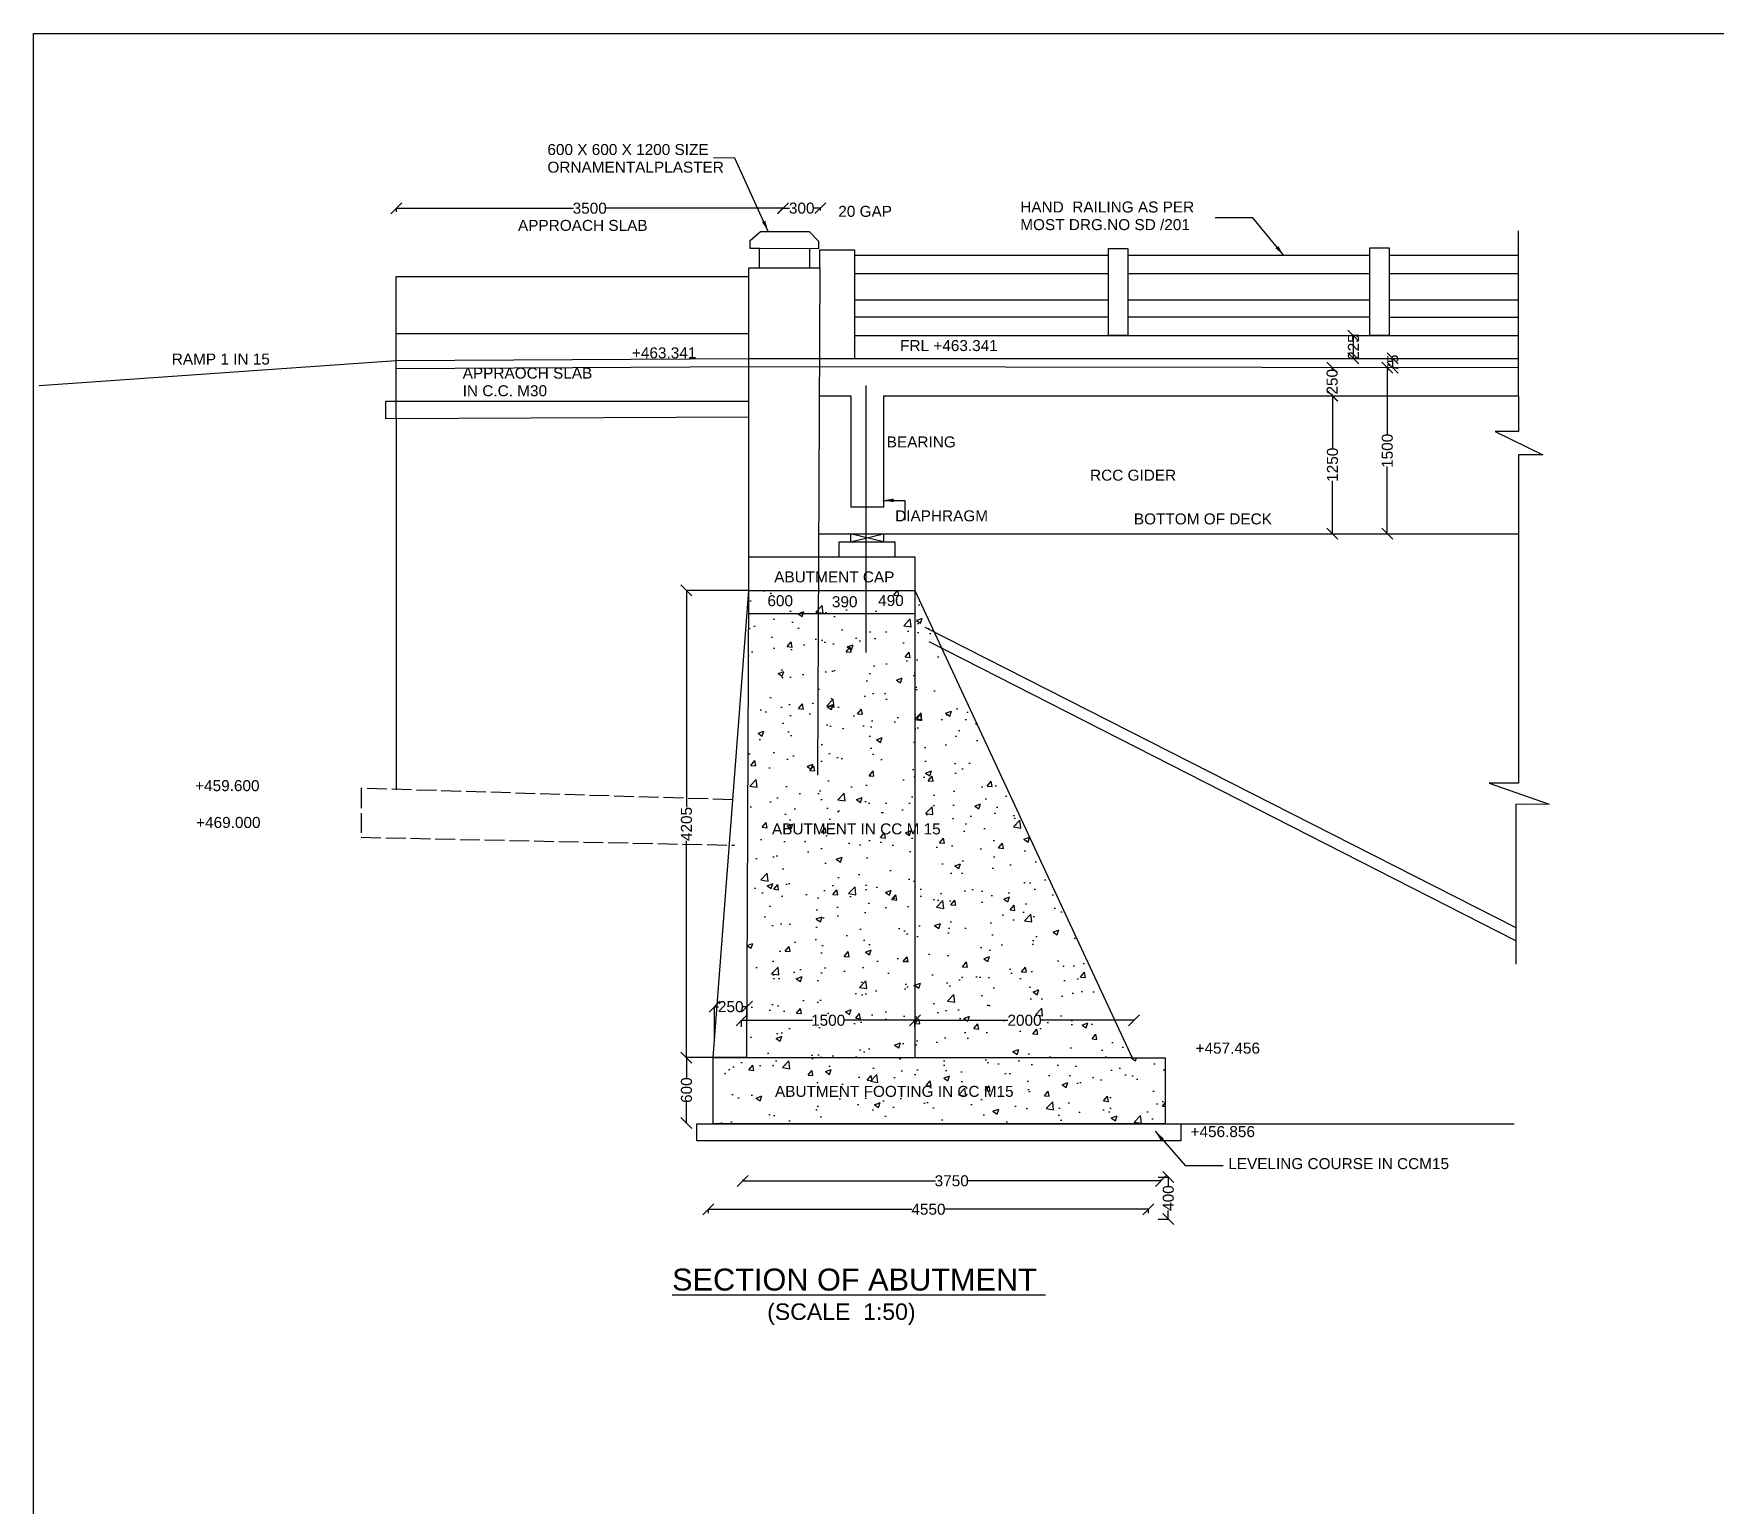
# Model space of a CAD drawing. Header units: inches. Extents: x 63565 to 101927, y 31167 to 59922.
# Drawn here: x 63565 to 78877, y 46517 to 59922 of the extents above; entities that cross this region are included whole.
import ezdxf

# ---------------------------------------------------------------- set-up
doc = ezdxf.new("R2010")
doc.units = ezdxf.units.IN
doc.header["$LTSCALE"] = 15
doc.header["$MEASUREMENT"] = 0
doc.linetypes.add('ACAD_ISO02W100', pattern=[15, 12, -3])
doc.layers.get('0').update_dxf_attribs({"color": 50})
for name, color, linetype in [('DIMENSION', 7, 'Continuous'), ('TEXT', 1, 'Continuous'), ('text2', 7, 'Continuous')]:
    doc.layers.add(name, color=color, linetype=linetype)
doc.styles.get("Standard").update_dxf_attribs({"font": 'arial.ttf', "height": 100})
doc.dimstyles.get("Standard").update_dxf_attribs({"dimtxt": 0.18, "dimasz": 0.18, "dimexe": 0.18, "dimexo": 0.0625, "dimgap": 0.09, "dimtad": 0, "dimtih": 1, "dimtoh": 1, "dimdec": 4, "dimzin": 0, "dimdsep": 46, "dimtxsty": 'Standard', "dimcen": 0.09, "dimadec": 0, "dimazin": 0, "dimtfac": 1, "dimtdec": 4, "dimtofl": 0, "dimtmove": 0, "dimatfit": 3, "dimfxl": 1, "dimtolj": 1, "dimtzin": 0, "dimarcsym": 0})

# ---------------------------------------------------------------- blocks, each defined once
blk = doc.blocks.new('_Oblique')
at = {"color": 0, "linetype": 'ByBlock', "lineweight": -2}
blk.add_line((-0.5, -0.5), (0.5, 0.5), dxfattribs=at)
blk = doc.blocks.new('*D2')
at = {"layer": 'Defpoints', "color": 0, "transparency": 16777216}
for p in [(66868, 58299), (70388, 58331), (70388, 58331)]:
    blk.add_point(p, dxfattribs=at)
at = {"layer": 'DIMENSION', "color": 0, "lineweight": -2, "transparency": 16777216}
for p, q in [((66868, 58299), (66868, 58332)), ((66868, 58331), (68479, 58331)), ((70388, 58331), (68777, 58331)), ((70388, 58331), (70388, 58332))]:
    blk.add_line(p, q, dxfattribs=at)
at = {"layer": 'DIMENSION', "color": 0, "lineweight": -2, "transparency": 16777216, "xscale": 100, "yscale": 100, "zscale": 100, "rotation": 180}
blk.add_blockref('_Oblique', (66868, 58331), dxfattribs=at)
at = {"layer": 'DIMENSION', "color": 0, "lineweight": -2, "transparency": 16777216, "xscale": 100, "yscale": 100, "zscale": 100}
blk.add_blockref('_Oblique', (70388, 58331), dxfattribs=at)
at = {"layer": 'DIMENSION', "color": 0, "transparency": 16777216, "insert": (68628, 58331), "char_height": 100, "attachment_point": 5}
blk.add_mtext('\\A1;3500', dxfattribs=at)
blk = doc.blocks.new('*D3')
at = {"layer": 'Defpoints', "color": 0, "transparency": 16777216}
for p in [(70388, 58331), (70728, 58332), (70728, 58311)]:
    blk.add_point(p, dxfattribs=at)
at = {"layer": 'DIMENSION', "color": 0, "lineweight": -2, "transparency": 16777216}
for p, q in [((70388, 58331), (70388, 58332)), ((70388, 58332), (70448, 58332)), ((70728, 58332), (70668, 58332)), ((70728, 58311), (70728, 58332))]:
    blk.add_line(p, q, dxfattribs=at)
at = {"layer": 'DIMENSION', "color": 0, "lineweight": -2, "transparency": 16777216, "xscale": 100, "yscale": 100, "zscale": 100, "rotation": 180}
blk.add_blockref('_Oblique', (70388, 58332), dxfattribs=at)
at = {"layer": 'DIMENSION', "color": 0, "lineweight": -2, "transparency": 16777216, "xscale": 100, "yscale": 100, "zscale": 100}
blk.add_blockref('_Oblique', (70728, 58332), dxfattribs=at)
at = {"layer": 'DIMENSION', "color": 0, "transparency": 16777216, "insert": (70558, 58332), "char_height": 100, "attachment_point": 5}
blk.add_mtext('\\A1;300', dxfattribs=at)
blk = doc.blocks.new('*D4')
at = {"layer": 'Defpoints', "color": 0, "transparency": 16777216}
for p in [(75582, 57171), (75630, 57171), (75630, 56963)]:
    blk.add_point(p, dxfattribs=at)
at = {"layer": 'DIMENSION', "color": 0, "lineweight": -2, "transparency": 16777216}
for p, q in [((75630, 57171), (75582, 57171)), ((75582, 56963), (75582, 57171)), ((75630, 56963), (75582, 56963))]:
    blk.add_line(p, q, dxfattribs=at)
at = {"layer": 'DIMENSION', "color": 0, "lineweight": -2, "transparency": 16777216, "xscale": 100, "yscale": 100, "zscale": 100}
for p, rotation in [((75582, 57171), 90), ((75582, 56963), 270)]:
    blk.add_blockref('_Oblique', p, dxfattribs=dict(at, rotation=rotation))
at = {"layer": 'DIMENSION', "color": 0, "transparency": 16777216, "insert": (75582, 57067), "char_height": 100, "attachment_point": 5, "rotation": 90}
blk.add_mtext('\\A1;225', dxfattribs=at)
blk = doc.blocks.new('*D5')
at = {"layer": 'Defpoints', "color": 0, "transparency": 16777216}
for p in [(75940, 56963), (75940, 56963), (75940, 56878)]:
    blk.add_point(p, dxfattribs=at)
at = {"layer": 'DIMENSION', "color": 0, "lineweight": -2, "transparency": 16777216}
for p, q in [((75940, 56963), (75941, 56963)), ((75940, 56878), (75940, 56963)), ((75940, 56878), (75941, 56878))]:
    blk.add_line(p, q, dxfattribs=at)
at = {"layer": 'DIMENSION', "color": 0, "lineweight": -2, "transparency": 16777216, "xscale": 100, "yscale": 100, "zscale": 100}
for p, rotation in [((75940, 56963), 90), ((75940, 56878), 270)]:
    blk.add_blockref('_Oblique', p, dxfattribs=dict(at, rotation=rotation))
at = {"layer": 'DIMENSION', "color": 0, "transparency": 16777216, "insert": (75940, 56921), "char_height": 100, "attachment_point": 5, "rotation": 90}
blk.add_mtext('\\A1;75', dxfattribs=at)
blk = doc.blocks.new('*D6')
at = {"layer": 'Defpoints', "color": 0, "transparency": 16777216}
for p in [(75378, 56879), (75388, 56879), (75378, 56624)]:
    blk.add_point(p, dxfattribs=at)
at = {"layer": 'DIMENSION', "color": 0, "lineweight": -2, "transparency": 16777216}
for p, q in [((75378, 56879), (75388, 56879)), ((75388, 56879), (75388, 56863)), ((75378, 56624), (75388, 56624)), ((75388, 56624), (75388, 56640))]:
    blk.add_line(p, q, dxfattribs=at)
at = {"layer": 'DIMENSION', "color": 0, "lineweight": -2, "transparency": 16777216, "xscale": 100, "yscale": 100, "zscale": 100}
for p, rotation in [((75388, 56879), 90), ((75388, 56624), 270)]:
    blk.add_blockref('_Oblique', p, dxfattribs=dict(at, rotation=rotation))
at = {"layer": 'DIMENSION', "color": 0, "transparency": 16777216, "insert": (75388, 56751), "char_height": 100, "attachment_point": 5, "rotation": 90}
blk.add_mtext('\\A1;250', dxfattribs=at)
blk = doc.blocks.new('*D7')
at = {"layer": 'Defpoints', "color": 0, "transparency": 16777216}
for p in [(75890, 56878), (75890, 55366), (75890, 55366)]:
    blk.add_point(p, dxfattribs=at)
at = {"layer": 'DIMENSION', "color": 0, "lineweight": -2, "transparency": 16777216}
for p, q in [((75890, 56878), (75890, 56878)), ((75890, 56878), (75890, 56267)), ((75890, 55366), (75890, 55978)), ((75890, 55366), (75890, 55366))]:
    blk.add_line(p, q, dxfattribs=at)
at = {"layer": 'DIMENSION', "color": 0, "lineweight": -2, "transparency": 16777216, "xscale": 100, "yscale": 100, "zscale": 100}
for p, rotation in [((75890, 56878), 90), ((75890, 55366), 270)]:
    blk.add_blockref('_Oblique', p, dxfattribs=dict(at, rotation=rotation))
at = {"layer": 'DIMENSION', "color": 0, "transparency": 16777216, "insert": (75890, 56122), "char_height": 100, "attachment_point": 5, "rotation": 90}
blk.add_mtext('\\A1;1500', dxfattribs=at)
blk = doc.blocks.new('*D8')
at = {"layer": 'Defpoints', "color": 0, "transparency": 16777216}
for p in [(75097, 56624), (75097, 55366), (75391, 55366)]:
    blk.add_point(p, dxfattribs=at)
at = {"layer": 'DIMENSION', "color": 0, "lineweight": -2, "transparency": 16777216}
for p, q in [((75097, 56624), (75391, 56624)), ((75391, 56624), (75391, 56139)), ((75391, 55366), (75391, 55850)), ((75097, 55366), (75391, 55366))]:
    blk.add_line(p, q, dxfattribs=at)
at = {"layer": 'DIMENSION', "color": 0, "lineweight": -2, "transparency": 16777216, "xscale": 100, "yscale": 100, "zscale": 100}
for p, rotation in [((75391, 56624), 90), ((75391, 55366), 270)]:
    blk.add_blockref('_Oblique', p, dxfattribs=dict(at, rotation=rotation))
at = {"layer": 'DIMENSION', "color": 0, "transparency": 16777216, "insert": (75391, 55995), "char_height": 100, "attachment_point": 5, "rotation": 90}
blk.add_mtext('\\A1;1250', dxfattribs=at)
blk = doc.blocks.new('*D9')
at = {"layer": 'Defpoints', "color": 0, "transparency": 16777216}
for p in [(70075, 54850), (69509, 50596), (70058, 50596)]:
    blk.add_point(p, dxfattribs=at)
at = {"layer": 'DIMENSION', "color": 0, "lineweight": -2, "transparency": 16777216}
for p, q in [((70075, 54850), (69509, 54850)), ((69509, 54850), (69509, 52875)), ((69509, 50596), (69509, 52571)), ((70058, 50596), (69509, 50596))]:
    blk.add_line(p, q, dxfattribs=at)
at = {"layer": 'DIMENSION', "color": 0, "lineweight": -2, "transparency": 16777216, "xscale": 100, "yscale": 100, "zscale": 100}
for p, rotation in [((69509, 54850), 90), ((69509, 50596), 270)]:
    blk.add_blockref('_Oblique', p, dxfattribs=dict(at, rotation=rotation))
at = {"layer": 'DIMENSION', "color": 0, "transparency": 16777216, "insert": (69509, 52723), "char_height": 100, "attachment_point": 5, "rotation": 90}
blk.add_mtext('\\A1;4205', dxfattribs=at)
blk = doc.blocks.new('*D10')
at = {"layer": 'Defpoints', "color": 0, "transparency": 16777216}
for p in [(69509, 50596), (69509, 50001), (69509, 50001)]:
    blk.add_point(p, dxfattribs=at)
at = {"layer": 'DIMENSION', "color": 0, "lineweight": -2, "transparency": 16777216}
for p, q in [((69509, 50596), (69510, 50596)), ((69509, 50596), (69509, 50409)), ((69509, 50001), (69509, 50188)), ((69509, 50001), (69510, 50001))]:
    blk.add_line(p, q, dxfattribs=at)
at = {"layer": 'DIMENSION', "color": 0, "lineweight": -2, "transparency": 16777216, "xscale": 100, "yscale": 100, "zscale": 100}
for p, rotation in [((69509, 50596), 90), ((69509, 50001), 270)]:
    blk.add_blockref('_Oblique', p, dxfattribs=dict(at, rotation=rotation))
at = {"layer": 'DIMENSION', "color": 0, "transparency": 16777216, "insert": (69509, 50299), "char_height": 100, "attachment_point": 5, "rotation": 90}
blk.add_mtext('\\A1;600', dxfattribs=at)
blk = doc.blocks.new('*D11')
at = {"layer": 'Defpoints', "color": 0, "transparency": 16777216}
for p in [(70010, 50877), (71589, 50935), (71589, 50877)]:
    blk.add_point(p, dxfattribs=at)
at = {"layer": 'DIMENSION', "color": 0, "lineweight": -2, "transparency": 16777216}
for p, q in [((70010, 50877), (70010, 50935)), ((70010, 50935), (70655, 50935)), ((71589, 50935), (70944, 50935)), ((71589, 50877), (71589, 50935))]:
    blk.add_line(p, q, dxfattribs=at)
at = {"layer": 'DIMENSION', "color": 0, "lineweight": -2, "transparency": 16777216, "xscale": 100, "yscale": 100, "zscale": 100, "rotation": 180}
blk.add_blockref('_Oblique', (70010, 50935), dxfattribs=at)
at = {"layer": 'DIMENSION', "color": 0, "lineweight": -2, "transparency": 16777216, "xscale": 100, "yscale": 100, "zscale": 100}
blk.add_blockref('_Oblique', (71589, 50935), dxfattribs=at)
at = {"layer": 'DIMENSION', "color": 0, "transparency": 16777216, "insert": (70799, 50935), "char_height": 100, "attachment_point": 5}
blk.add_mtext('\\A1;1500', dxfattribs=at)
blk = doc.blocks.new('*D12')
at = {"layer": 'Defpoints', "color": 0, "transparency": 16777216}
for p in [(71589, 50935), (73584, 50935), (73584, 50935)]:
    blk.add_point(p, dxfattribs=at)
at = {"layer": 'DIMENSION', "color": 0, "lineweight": -2, "transparency": 16777216}
for p, q in [((71589, 50935), (71589, 50935)), ((71589, 50935), (72436, 50935)), ((73584, 50935), (72737, 50935)), ((73584, 50935), (73584, 50935))]:
    blk.add_line(p, q, dxfattribs=at)
at = {"layer": 'DIMENSION', "color": 0, "lineweight": -2, "transparency": 16777216, "xscale": 100, "yscale": 100, "zscale": 100, "rotation": 180}
blk.add_blockref('_Oblique', (71589, 50935), dxfattribs=at)
at = {"layer": 'DIMENSION', "color": 0, "lineweight": -2, "transparency": 16777216, "xscale": 100, "yscale": 100, "zscale": 100}
blk.add_blockref('_Oblique', (73584, 50935), dxfattribs=at)
at = {"layer": 'DIMENSION', "color": 0, "transparency": 16777216, "insert": (72587, 50935), "char_height": 100, "attachment_point": 5}
blk.add_mtext('\\A1;2000', dxfattribs=at)
blk = doc.blocks.new('*D13')
at = {"layer": 'Defpoints', "color": 0, "transparency": 16777216}
for p in [(69764, 51059), (69764, 50763), (70059, 50740)]:
    blk.add_point(p, dxfattribs=at)
at = {"layer": 'DIMENSION', "color": 0, "lineweight": -2, "transparency": 16777216}
for p, q in [((69764, 50763), (69764, 51059)), ((69764, 51059), (69800, 51059)), ((70059, 51059), (70023, 51059)), ((70059, 50740), (70059, 51059))]:
    blk.add_line(p, q, dxfattribs=at)
at = {"layer": 'DIMENSION', "color": 0, "lineweight": -2, "transparency": 16777216, "xscale": 100, "yscale": 100, "zscale": 100, "rotation": 180}
blk.add_blockref('_Oblique', (69764, 51059), dxfattribs=at)
at = {"layer": 'DIMENSION', "color": 0, "lineweight": -2, "transparency": 16777216, "xscale": 100, "yscale": 100, "zscale": 100}
blk.add_blockref('_Oblique', (70059, 51059), dxfattribs=at)
at = {"layer": 'DIMENSION', "color": 0, "transparency": 16777216, "insert": (69912, 51059), "char_height": 100, "attachment_point": 5}
blk.add_mtext('\\A1;250', dxfattribs=at)
blk = doc.blocks.new('*D14')
at = {"layer": 'Defpoints', "color": 0, "transparency": 16777216}
for p in [(70021, 49486), (73828, 49486), (73828, 49473)]:
    blk.add_point(p, dxfattribs=at)
at = {"layer": 'DIMENSION', "color": 0, "lineweight": -2, "transparency": 16777216}
for p, q in [((70021, 49486), (70021, 49472)), ((70021, 49473), (71775, 49473)), ((73828, 49473), (72074, 49473)), ((73828, 49486), (73828, 49472))]:
    blk.add_line(p, q, dxfattribs=at)
at = {"layer": 'DIMENSION', "color": 0, "lineweight": -2, "transparency": 16777216, "xscale": 100, "yscale": 100, "zscale": 100, "rotation": 180}
blk.add_blockref('_Oblique', (70021, 49473), dxfattribs=at)
at = {"layer": 'DIMENSION', "color": 0, "lineweight": -2, "transparency": 16777216, "xscale": 100, "yscale": 100, "zscale": 100}
blk.add_blockref('_Oblique', (73828, 49473), dxfattribs=at)
at = {"layer": 'DIMENSION', "color": 0, "transparency": 16777216, "insert": (71924, 49473), "char_height": 100, "attachment_point": 5}
blk.add_mtext('\\A1;3750', dxfattribs=at)
blk = doc.blocks.new('*D15')
at = {"layer": 'Defpoints', "color": 0, "transparency": 16777216}
for p in [(69708, 49180), (73715, 49214), (73715, 49180)]:
    blk.add_point(p, dxfattribs=at)
at = {"layer": 'DIMENSION', "color": 0, "lineweight": -2, "transparency": 16777216}
for p, q in [((69708, 49180), (69708, 49214)), ((69708, 49214), (71561, 49214)), ((73715, 49214), (71863, 49214)), ((73715, 49180), (73715, 49214))]:
    blk.add_line(p, q, dxfattribs=at)
at = {"layer": 'DIMENSION', "color": 0, "lineweight": -2, "transparency": 16777216, "xscale": 100, "yscale": 100, "zscale": 100, "rotation": 180}
blk.add_blockref('_Oblique', (69708, 49214), dxfattribs=at)
at = {"layer": 'DIMENSION', "color": 0, "lineweight": -2, "transparency": 16777216, "xscale": 100, "yscale": 100, "zscale": 100}
blk.add_blockref('_Oblique', (73715, 49214), dxfattribs=at)
at = {"layer": 'DIMENSION', "color": 0, "transparency": 16777216, "insert": (71712, 49214), "char_height": 100, "attachment_point": 5}
blk.add_mtext('\\A1;4550', dxfattribs=at)
blk = doc.blocks.new('*D74')
at = {"layer": 'Defpoints', "color": 0, "transparency": 16777216}
for p in [(73803, 49507), (73896, 49507), (73803, 49125)]:
    blk.add_point(p, dxfattribs=at)
at = {"layer": 'TEXT', "color": 0, "lineweight": -2, "transparency": 16777216}
for p, q in [((73803, 49507), (73896, 49507)), ((73896, 49507), (73896, 49429)), ((73896, 49125), (73896, 49204)), ((73803, 49125), (73896, 49125))]:
    blk.add_line(p, q, dxfattribs=at)
at = {"layer": 'TEXT', "color": 0, "lineweight": -2, "transparency": 16777216, "xscale": 100, "yscale": 100, "zscale": 100}
for p, rotation in [((73896, 49507), 90), ((73896, 49125), 270)]:
    blk.add_blockref('_Oblique', p, dxfattribs=dict(at, rotation=rotation))
at = {"layer": 'TEXT', "color": 0, "transparency": 16777216, "insert": (73896, 49316), "char_height": 100, "attachment_point": 5, "rotation": 90}
blk.add_mtext('\\A1;400', dxfattribs=at)

msp = doc.modelspace()

# ---------------------------------------------------------------- hatches: boundary and pattern name
h = msp.add_hatch()
h.set_pattern_fill('AR-CONC', color=0, scale=75, style=0)
h.set_pattern_definition([(50, (0, 0), (537.9451, -47.064), [56.25, -618.75]), (355, (0, 0), (-104.0635, 564.144), [45, -495]), (100.4514, (44.83, -3.9), (433.882, 517.0797), [47.805, -525.8566]), (46.1842, (0, 150), (800.431, -124.1393), [84.375, -928.125]), (96.6356, (66.7, 139.66), (700.997, 730.5884), [71.708, -788.785]), (351.1842, (0, 150), (700.9965, 730.589), [67.5, -742.5]), (21, (75, 112.5), (447.6803, -301.9642), [56.25, -618.75]), (326, (75, 112.5), (182.4865, 543.8625), [45, -495]), (71.4514, (112.3, 87.34), (630.167, 241.898), [47.805, -525.8566]), (37.5, (0, 0), (9.1199, 249.6704), [0, -489, 0, -502.5, 0, -496.875]), (7.5, (0, 0), (197.30215, 295.8088), [0, -286.5, 0, -477.75, 0, -189.375]), (327.5, (-167.25, 0), (400.36683, -16.91615), [0, -187.5, 0, -585, 0, -776.25]), (317.5, (-242.25, 0), (437.3896, 75.0787), [0, -243.75, 0, -388.5, 0, -551.25])])
h.paths.add_polyline_path([(73867.5, 49993.4), (69751.4, 49993.4), (69751.4, 50596.3), (70058.4, 50596.3), (70075.4, 54849.7), (71589, 54849.7), (73566.6, 50594.1), (73867.2, 50594.1)])

# ---------------------------------------------------------------- linework, layer by layer
at = {"color": 0}
for points in [[(70174.5, 57788.4), (70174.5, 57964.4), (70088.9, 57964.4), (70088.9, 58037), (70183.7, 58120.2), (70626.3, 58120.2), (70711.4, 58031.4), (70711.4, 57962.2), (70174.5, 57964.4)], [(70717.6, 56623.8), (71003.9, 56623.8), (71003.9, 55612.3), (71305.4, 55612.3), (71305.4, 56623.8), (77084.5, 56623.8), (77084.5, 58124.3)], [(70632.1, 57788.4), (70632.8, 57962.5)], [(70722.9, 57788.4), (70722.9, 57951.9), (71038.9, 57951.9), (71038.9, 56963.2)], [(71038.9, 57904.9), (73351.3, 57904.9)], [(73527.1, 57904.9), (75729.8, 57904.9)], [(75906.9, 57904.9), (77084.5, 57904.9)], [(70075.4, 54849.7), (70075.4, 57788.4), (70722.9, 57788.4), (70701.9, 53166.5)], [(73351.3, 57733.7), (71038.9, 57733.7)], [(75729.8, 57733.7), (73527.1, 57733.7)], [(77084.5, 57733.7), (75906.9, 57733.7)], [(66866.4, 56414.7), (66866.4, 57708.5), (70075.4, 57708.5)], [(71038.9, 57496.3), (73351.3, 57496.3)], [(73527.1, 57496.3), (75729.8, 57496.3)], [(75906.9, 57496.3), (77084.5, 57496.3)], [(73351.3, 57340.6), (71038.9, 57340.6)], [(75729.8, 57340.6), (73527.1, 57340.6)], [(75906.9, 57340.6), (77084.5, 57340.6)], [(70075.4, 57188.4), (66866.4, 57188.4)], [(71038.9, 57171), (77084.5, 57171)], [(63616.4, 56717.5), (66866.4, 56943.9), (70075.4, 56963.2), (77084.5, 56963.2)], [(77084.5, 56876.8), (70075.4, 56885.9), (66866.4, 56869.8)], [(71144.1, 54285.8), (71144.1, 56717.4)], [(70075.4, 56428.3), (66772.9, 56414.3), (66772.9, 56573.1), (70075.4, 56573.1)], [(77084.5, 56623.8), (77084.5, 56297.6), (76873.1, 56297.6), (77306.9, 56085.8), (77084.5, 56085.8), (77084.5, 53093.7), (76817.9, 53093.7), (77364.9, 52903.9), (77059.6, 52901.6), (77059.6, 51446.2)], [(66866.4, 56414.7), (66866.4, 53034.1)], [(70711.9, 55366), (77084.5, 55366)], [(70075.4, 55155.9), (71589, 55155.9), (71589, 54849.7)], [(73867.5, 49993.4), (69751.4, 49993.4), (69751.4, 50596.3), (70058.4, 50596.3), (70075.4, 54849.7), (71589, 54849.7), (73566.6, 50594.1), (73867.2, 50594.1), (73867.5, 49993.4)], [(69751.4, 50596.3), (70075.4, 54849.7)], [(71589, 54849.7), (71589, 50596.3)], [(70074.6, 54641.5), (71589, 54641.5)], [(71678, 54516.6), (77059.6, 51781.4)], [(77059.6, 51660.3), (71718, 54380.8)], [(70058.4, 50596.3), (73571.4, 50596.3)], [(74008.8, 49993.4), (77044.3, 49993.4)]]:
    msp.add_lwpolyline(points, dxfattribs=at)
for points in [[(73351.3, 57965.7), (73527.1, 57965.7), (73527.1, 57171), (73351.3, 57171)], [(75729.8, 57970.4), (75906.9, 57970.4), (75906.9, 57171), (75729.8, 57171)], [(69603, 49993.4), (74008.8, 49993.4), (74008.8, 49838.2), (69603, 49838.2)]]:
    msp.add_lwpolyline(points, close=True, dxfattribs=at)
at = {"color": 0, "linetype": 'ACAD_ISO02W100'}
msp.add_lwpolyline([(69930.3, 52944), (66547.2, 53048), (66547.2, 52602.3), (69946.8, 52529.8)], dxfattribs=at)
at = {"layer": 'TEXT', "color": 0}
for points in [[(70900, 55155.9), (70900, 55292.7), (71405.2, 55292.7), (71405.2, 55155.9)], [(71002.5, 55366), (71002.5, 55292.7)], [(71301.4, 55292.7), (71002.5, 55366)], [(71002.5, 55292.7), (71301.4, 55366)], [(71301.4, 55366), (71301.4, 55292.7)]]:
    msp.add_lwpolyline(points, dxfattribs=at)
at = {"layer": 'text2', "color": 0}
msp.add_lwpolyline([(63564.6, 59921.7), (101813, 59921.7), (101813, 33112.9), (63564.6, 33112.9)], close=True, dxfattribs=at)

# ---------------------------------------------------------------- texts
at = {"layer": 'TEXT', "color": 0}
for s, height, p in [('600 X 600 X 1200 SIZE', 100, (68242.7, 58816.1)), ('ORNAMENTALPLASTER ', 100, (68242.7, 58655.4)), ('20 GAP', 100, (70891.2, 58253.1)), ('HAND  RAILING AS PER', 100, (72548.2, 58292.6)), ('APPROACH SLAB ', 100, (67975, 58124.9)), ('MOST DRG.NO SD /201', 100, (72548.2, 58132)), ('FRL +463.341', 100, (71454, 57030.5)), ('RAMP 1 IN 15', 100, (64822.7, 56907.9)), ('+463.341', 100, (69012.1, 56964.2)), ('APPRAOCH SLAB ', 100, (67471.3, 56779.7)), ('IN C.C. M30', 100, (67471.3, 56619.1)), ('BEARING ', 100, (71331.9, 56153)), ('RCC GIDER ', 100, (73183.9, 55850.1)), ('DIAPHRAGM', 100, (71408.9, 55479.9)), ('BOTTOM OF DECK', 100, (73582.4, 55451.8)), ('ABUTMENT CAP ', 100, (70307.9, 54923.6)), ('600', 100, (70245.9, 54706.6)), ('390', 100, (70832.9, 54697.7)), ('490', 100, (71253.9, 54708.8)), ('+459.600', 100, (65035.1, 53022.4)), ('+469.000', 100, (65044.2, 52687.3)), ('ABUTMENT IN CC M 15', 100, (70287.1, 52628.6)), ('+457.456', 100, (74144.3, 50632)), ('ABUTMENT FOOTING IN CC M15', 100, (70314.7, 50238)), ('+456.856', 100, (74098.6, 49871.5)), ('LEVELING COURSE IN CCM15', 100, (74441.8, 49579.9)), ('%%USECTION OF ABUTMENT ', 200, (69378, 48473.9)), ('(SCALE  1:50)', 150, (70244, 48206.6))]:
    msp.add_text(s, height=height, dxfattribs=at).set_placement(p)

# ---------------------------------------------------------------- dimensions: what is measured, and where the dimension line sits
at = {"layer": 'DIMENSION', "color": 0}
for base, p1, p2, text, picture, middle in [((70388.4, 58331.3), (66867.9, 58299.1), (70388.4, 58331.3), '3500', '*D2', (68628.2, 58331.3)), ((70727.6, 58331.5), (70388.4, 58331.3), (70727.6, 58311.2), '300', '*D3', (70558, 58331.5)), ((69764.1, 51059.2), (70059, 50740.3), (69764.1, 50762.8), '250', '*D13', (69911.5, 51059.2)), ((71589, 50935.2), (70009.8, 50877.3), (71589, 50877.3), '1500', '*D11', (70799.4, 50935.2)), ((73584.1, 50935.2), (71589, 50935.2), (73584.1, 50935.2), '2000', '*D12', (72586.5, 50935.2)), ((73828.2, 49472.6), (70020.7, 49485.8), (73828.2, 49485.8), '3750', '*D14', (71924.4, 49472.6)), ((73715.2, 49213.5), (69708.4, 49180.3), (73715.2, 49180.3), '4550', '*D15', (71711.8, 49213.5))]:
    dim = msp.add_linear_dim(base=base, p1=p1, p2=p2, text=text, dimstyle='Standard', override={"dimtxt": 100, "dimasz": 100, "dimtih": 0, "dimtoh": 0, "dimdec": 0, "dimzin": 2, "dimblk": 'Oblique', "dimtdec": 0}, dxfattribs=at)
    dim.commit()
    dim.dimension.update_dxf_attribs({"geometry": picture, "text_midpoint": middle})
for base, p1, p2, text, picture, middle in [((75581.7, 57171), (75630.3, 56963.2), (75630.3, 57171), '225', '*D4', (75581.7, 57067.1)), ((75940.4, 56963.2), (75940.4, 56878.3), (75940.4, 56963.2), '75', '*D5', (75940.4, 56920.8))]:
    dim = msp.add_linear_dim(base=base, p1=p1, p2=p2, angle=90, text=text, dimstyle='Standard', override={"dimtxt": 100, "dimasz": 100, "dimtih": 0, "dimtoh": 0, "dimdec": 0, "dimzin": 2, "dimblk": 'Oblique', "dimtdec": 0}, dxfattribs=at)
    dim.commit()
    dim.dimension.update_dxf_attribs({"geometry": picture, "text_midpoint": middle, "dimtype": 160})
for base, p1, p2, text, picture, middle in [((75388.1, 56879), (75377.9, 56623.8), (75378.2, 56879), '250', '*D6', (75388.1, 56751.4)), ((75889.5, 55366), (75889.5, 56878.3), (75889.5, 55366), '1500', '*D7', (75889.5, 56122.2)), ((75391.2, 55366), (75096.9, 56623.8), (75096.9, 55366), '1250', '*D8', (75391.2, 55994.9)), ((69509.4, 50596.3), (70075.4, 54849.7), (70058.4, 50596.3), '4205', '*D9', (69509.4, 52723)), ((69509.4, 50001), (69509.2, 50596.3), (69509.2, 50001), '600', '*D10', (69509.4, 50298.6))]:
    dim = msp.add_linear_dim(base=base, p1=p1, p2=p2, angle=90, text=text, dimstyle='Standard', override={"dimtxt": 100, "dimasz": 100, "dimtih": 0, "dimtoh": 0, "dimdec": 0, "dimzin": 2, "dimblk": 'Oblique', "dimtdec": 0}, dxfattribs=at)
    dim.commit()
    dim.dimension.update_dxf_attribs({"geometry": picture, "text_midpoint": middle})
at = {"layer": 'TEXT'}
dim = msp.add_linear_dim(base=(73895.6, 49507.2), p1=(73802.9, 49125.1), p2=(73802.9, 49507.2), angle=90, text='400', dimstyle='Standard', override={"dimtxt": 100, "dimasz": 100, "dimtih": 0, "dimtoh": 0, "dimdec": 0, "dimzin": 2, "dimblk": 'Oblique', "dimtdec": 0}, dxfattribs=at)
dim.commit()
dim.dimension.update_dxf_attribs({"geometry": '*D74', "text_midpoint": (73895.6, 49316.2)})

# ---------------------------------------------------------------- leaders
at = {"layer": 'TEXT', "color": 0}
for points in [[(70253, 58120.2), (69949, 58787), (69754.9, 58790.8)], [(74947.9, 57900.6), (74664.9, 58245.3), (74322.7, 58245.3)], [(71296.5, 55670.5), (71496.7, 55670.5), (71496.7, 55489.7)], [(73775.9, 49924.4), (74048.3, 49611.5), (74395.6, 49611.5)]]:
    msp.add_leader(points, dimstyle='Standard', override={"dimtxt": 100, "dimasz": 100, "dimgap": 0.09, "dimtad": 0, "dimtih": 0, "dimtoh": 0, "dimdec": 0, "dimzin": 2, "dimtdec": 0}, dxfattribs=at)

doc.saveas('drawing.dxf')
